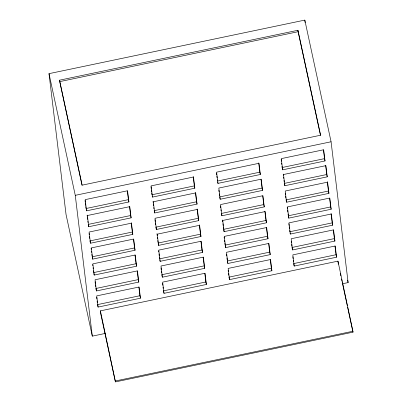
<?xml version="1.0" encoding="UTF-8"?>
<svg xmlns="http://www.w3.org/2000/svg" width="402" height="402" viewBox="0 0 402 402"><rect width="100%" height="100%" fill="white"/><g stroke="black" fill="none" stroke-linecap="round" stroke-linejoin="round"><path stroke-width="0.6" d="M105.188 333.444L92.304 336.142L66.039 214.467L48.999 73.656L304.811 20.1L331.077 141.775L348.117 282.586L342.604 283.737M59.476 80.204L297.947 30.281L320.605 135.228L82.129 185.156L59.476 80.204L82.038 185.352M59.647 81.631L298.123 31.703L297.947 30.281M92.304 336.142L75.264 195.332L331.077 141.775M127.349 190.935L128.404 199.643L86.033 208.512L85.807 206.648M193.201 176.563L194.332 185.895L151.961 194.764L151.735 192.9M258.712 162.845L259.838 172.177L217.467 181.051L217.316 179.805M282.646 169.83L281.289 158.629L323.665 149.76L325.017 160.956L282.646 169.83L282.144 167.508L324.52 158.639L323.464 149.926M86.53 210.834L128.906 201.965L127.55 190.764L85.179 199.633L86.53 210.834L86.279 209.673M152.458 197.086L194.834 188.211L193.478 177.016L151.102 185.885L152.458 197.086L152.207 195.925M217.969 183.372L260.34 174.498L258.983 163.297L216.613 172.172L217.969 183.372L217.718 182.212M129.494 206.196L130.62 215.532L88.249 224.401L88.752 226.723L131.122 217.849L129.766 206.653L87.395 215.522L88.752 226.723M195.417 192.447L196.548 201.779L154.177 210.653L154.675 212.97L197.05 204.1L195.694 192.9L153.323 201.774L154.675 212.97M261.004 179.357L262.059 188.066L219.683 196.935L220.185 199.256L262.556 190.387L261.205 179.186L218.829 188.056L220.185 199.256M325.605 165.192L326.736 174.523L284.365 183.397L284.862 185.714L327.238 176.845L325.881 165.644L283.51 174.518L284.862 185.714M131.198 222.708L132.323 232.039L89.953 240.914L90.455 243.23L132.826 234.361L131.469 223.16L89.098 232.034L90.455 243.23M197.121 208.96L198.251 218.291L155.881 227.16L156.378 229.482L198.754 220.613L197.397 209.412L155.026 218.281L156.378 229.482M262.707 195.864L263.762 204.578L221.386 213.447L221.889 215.768L264.26 206.894L262.908 195.699L220.532 204.568L221.889 215.768M327.308 181.704L328.439 191.035L286.068 199.905L286.566 202.226L328.942 193.357L327.585 182.156L285.214 191.025L286.566 202.226M92.169 256.798L134.544 247.928L133.489 239.22M158.097 243.049L200.467 234.18L199.342 224.844M223.602 229.336L265.978 220.462L264.848 211.13M288.284 215.794L330.655 206.924L329.605 198.211M92.671 259.119L135.042 250.25L133.69 239.049L91.314 247.918L92.671 259.119L92.294 257.38M158.599 245.371L200.97 236.497L199.613 225.301L157.242 234.17L158.599 245.371L158.222 243.632M224.105 231.652L266.481 222.783L265.124 211.583L222.748 220.457L224.105 231.652L223.728 229.914M288.787 218.115L331.158 209.241L329.801 198.045L287.43 206.914L288.787 218.115L288.41 216.371M134.992 255.004L136.047 263.717L93.676 272.586L93.45 270.722M200.92 241.255L201.975 249.964L159.599 258.838L159.373 256.968M266.425 227.542L267.481 236.25L225.11 245.125L224.884 243.255M331.067 213.537L332.198 222.869L289.822 231.743L289.671 230.497M94.209 275.068L136.579 266.194L135.228 254.999L92.852 263.868L94.209 275.068L93.887 273.581M160.137 261.315L202.507 252.446L201.156 241.245L158.78 250.119L160.137 261.315L159.815 259.828M225.643 247.602L268.018 238.733L266.662 227.532L224.291 236.401L225.643 247.602L225.321 246.114M290.324 234.059L332.695 225.19L331.338 213.99L288.968 222.864L290.324 234.059L290.073 232.899M137.208 270.893L138.263 279.601L95.892 288.475L96.425 290.953L138.801 282.083L137.444 270.883L95.073 279.757L96.425 290.953M203.136 257.144L204.191 265.853L161.82 274.727L162.353 277.204L204.729 268.335L203.372 257.134L161.001 266.003L162.353 277.204M268.647 243.426L269.702 252.139L227.326 261.009L227.864 263.491L270.234 254.617L268.878 243.421L226.507 252.29L227.864 263.491M333.323 229.889L334.379 238.597L292.008 247.466L292.54 249.949L334.911 241.074L333.559 229.879L291.184 238.748L292.54 249.949M138.866 287.018L139.921 295.731L97.55 304.6L98.083 307.083L140.454 298.209L139.102 287.013L96.726 295.882L98.083 307.083M204.794 273.27L205.849 281.983L163.473 290.852L164.011 293.334L206.382 284.46L205.03 273.259L162.654 282.134L164.011 293.334M270.3 259.556L271.355 268.265L228.984 277.139L229.517 279.616L271.893 270.747L270.536 259.546L228.165 268.42L229.517 279.616M334.982 246.014L336.037 254.722L293.661 263.596L294.199 266.074L336.569 257.205L335.213 246.004L292.842 254.878L294.199 266.074M100.394 310.872L337.961 261.134L352.891 331.258L353.001 332.163L115.429 381.9L100.771 313.982L100.394 310.872L115.429 381.9M115.319 380.995L352.891 331.258M298.123 31.703L320.51 135.424M324.52 158.639L325.017 160.956M326.736 174.523L327.238 176.845M328.439 191.035L328.942 193.357M347.589 280.139L348.117 282.586M330.655 206.924L331.158 209.241M332.198 222.869L332.695 225.19M334.379 238.597L334.911 241.074M340.318 273.42L340.851 275.867M341.509 278.928L342.037 281.375M342.303 282.601L347.323 305.852M347.584 307.073L353.001 332.163M336.037 254.722L336.569 257.205M259.838 172.177L260.34 174.498M262.059 188.066L262.556 190.387M263.762 204.578L264.26 206.894M265.978 220.462L266.481 222.783M267.481 236.25L268.018 238.733M269.702 252.139L270.234 254.617M271.355 268.265L271.893 270.747M194.332 185.895L194.834 188.211M196.548 201.779L197.05 204.1M198.251 218.291L198.754 220.613M200.467 234.18L200.97 236.497M201.975 249.964L202.507 252.446M204.191 265.853L204.729 268.335M205.849 281.983L206.382 284.46M128.404 199.643L128.906 201.965M130.62 215.532L131.122 217.849M132.323 232.039L132.826 234.361M134.544 247.928L135.042 250.25M136.047 263.717L136.579 266.194M138.263 279.601L138.801 282.083M139.921 295.731L140.454 298.209M48.999 73.656L75.264 195.332M337.961 261.134L338.338 264.245M304.811 20.1L305.113 22.592M283.234 174.061L283.385 175.307M283.611 177.176L283.762 178.418M283.988 180.287L284.214 182.151M287.229 207.085L287.455 208.95M287.606 210.196L287.832 212.06M288.058 213.929L288.209 215.17M291.254 241.245L291.405 242.491M291.631 244.356L291.857 246.225M281.169 159.418L281.395 161.287M281.616 163.152L281.767 164.398M281.993 166.262L282.144 167.508M285.239 193.06L285.465 194.93M285.616 196.171L285.842 198.04M288.842 223.653L289.068 225.517M289.219 226.763L289.445 228.632M292.832 256.752L293.058 258.617M293.284 260.486L293.435 261.727M218.854 190.096L219.08 191.96M219.306 193.824L219.532 195.694M222.477 220.005L222.703 221.869M222.929 223.733L223.155 225.602M223.306 226.844L223.527 228.713M226.497 254.164L226.723 256.034M226.949 257.898L227.175 259.767M216.487 172.96L216.713 174.83M216.864 176.071L217.09 177.94M220.482 205.98L220.708 207.849M220.934 209.713L221.085 210.96M224.13 237.034L224.281 238.28M224.507 240.145L224.733 242.009M228.155 270.295L228.306 271.536M228.532 273.405L228.758 275.269M153.046 201.322L153.197 202.563M153.348 203.809L153.574 205.673M153.8 207.543L153.951 208.784M156.966 233.718L157.192 235.582M157.418 237.451L157.569 238.693M157.795 240.562L158.021 242.426M160.991 267.883L161.217 269.747M161.368 270.993L161.594 272.857M150.981 186.679L151.207 188.543M151.358 189.789L151.584 191.653M154.976 219.698L155.202 221.562M155.353 222.808L155.579 224.673M158.624 250.747L158.775 251.994M159.001 253.858L159.222 255.727M162.574 283.385L162.8 285.254M163.021 287.118L163.172 288.365M87.118 215.07L87.269 216.311M87.42 217.557L87.646 219.427M87.872 221.291L88.023 222.537M91.113 248.089L91.264 249.335M91.49 251.2L91.641 252.446M91.867 254.31L92.093 256.18M95.063 281.631L95.289 283.495M95.44 284.742L95.666 286.606M85.053 200.427L85.279 202.291M85.43 203.538L85.656 205.402M89.048 233.446L89.199 234.693M89.425 236.557L89.651 238.421M92.696 264.501L92.847 265.742M93.073 267.611L93.224 268.853M96.646 297.138L96.872 299.003M97.098 300.867L97.324 302.736"/></g></svg>
